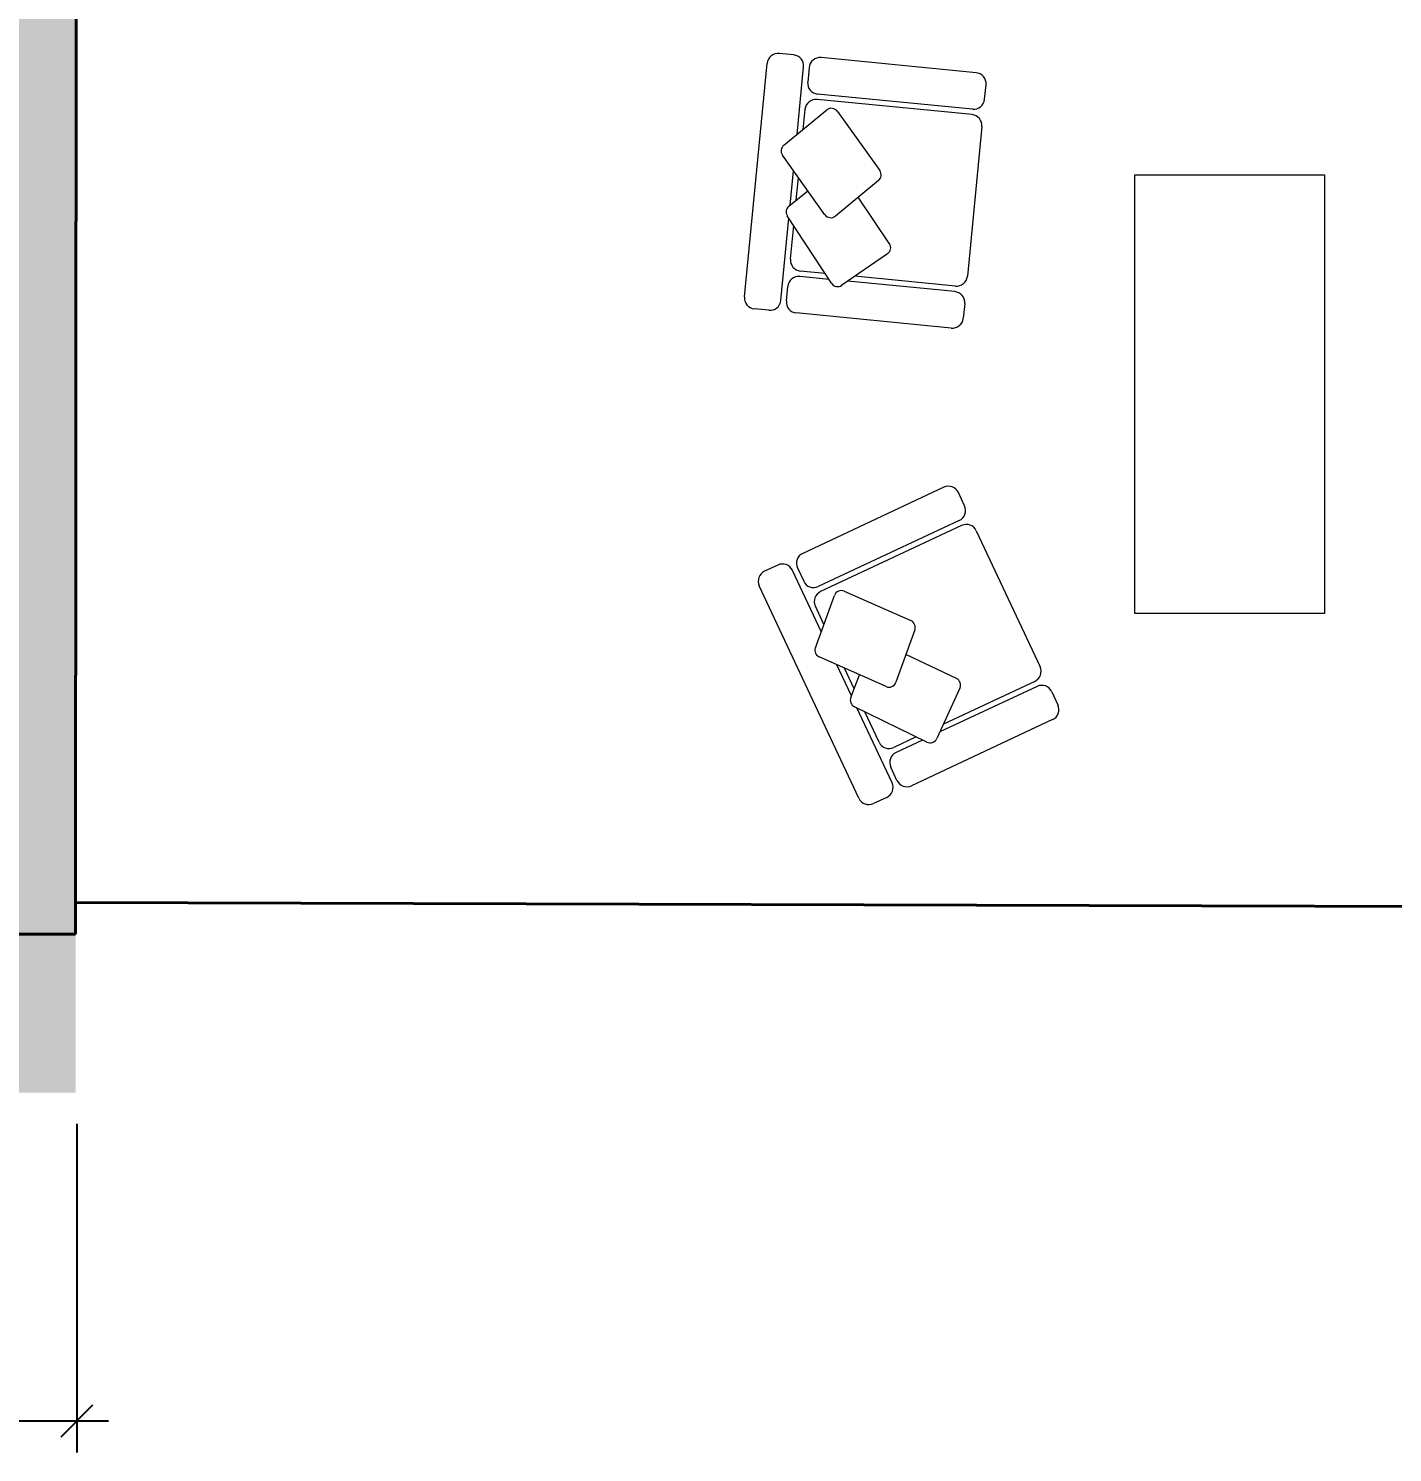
# Model space of a CAD drawing. Header units: inches. Extents: x 4350 to 28384, y -6772 to 993.
# Drawn here: x 24867.4 to 25297.8, y -4400.2 to -3950.9 of the extents above; entities that cross this region are included whole.
import ezdxf

# ---------------------------------------------------------------- set-up
doc = ezdxf.new("R2010")
doc.units = ezdxf.units.IN
doc.header["$MEASUREMENT"] = 0
for name, color, linetype, lineweight in [('ARREDAMENTO', 2, 'Continuous', 18), ('MURATURA_section_wall', 7, 'Continuous', 40), ('QUOTE', 3, 'Continuous', 9)]:
    doc.layers.add(name, color=color, linetype=linetype, lineweight=lineweight)
doc.styles.get("Standard").update_dxf_attribs({"font": 'arial.ttf'})
doc.dimstyles.new('ook', dxfattribs={"dimtxt": 15, "dimasz": 10, "dimexe": 10, "dimexo": 10, "dimgap": 5, "dimtad": 1, "dimtoh": 1, "dimdec": 0, "dimzin": 0, "dimdsep": 46, "dimtxsty": 'Standard', "dimblk": 'OBLIQUE', "dimcen": 0.09, "dimdle": 10, "dimadec": 0, "dimazin": 0, "dimtfac": 1, "dimtdec": 0, "dimtofl": 0, "dimtmove": 0, "dimatfit": 3, "dimldrblk": 'OBLIQUE', "dimfxl": 1, "dimtfill": 2, "dimtfillclr": 1, "dimtolj": 1, "dimtzin": 0, "dimarcsym": 0})

# ---------------------------------------------------------------- blocks, each defined once
blk = doc.blocks.new('_Oblique')
at = {"color": 0, "linetype": 'ByBlock', "lineweight": -2}
blk.add_line((-0.5, -0.5), (0.5, 0.5), dxfattribs=at)
blk = doc.blocks.new('*D34')
at = {"layer": 'Defpoints', "color": 0, "transparency": 16777216}
for p in [(24222.25, -4286.48), (24882.69, -4286.48), (24882.69, -4390.17)]:
    blk.add_point(p, dxfattribs=at)
at = {"layer": 'QUOTE', "color": 0, "lineweight": -2, "transparency": 16777216}
for p, q in [((24222.25, -4296.48), (24222.25, -4400.17)), ((24882.69, -4296.48), (24882.69, -4400.17)), ((24212.25, -4390.17), (24892.69, -4390.17))]:
    blk.add_line(p, q, dxfattribs=at)
at = {"layer": 'QUOTE', "color": 0, "lineweight": -2, "transparency": 16777216, "xscale": 10, "yscale": 10, "zscale": 10, "rotation": 180}
blk.add_blockref('_Oblique', (24222.25, -4390.17), dxfattribs=at)
at = {"layer": 'QUOTE', "color": 0, "lineweight": -2, "transparency": 16777216, "xscale": 10, "yscale": 10, "zscale": 10}
blk.add_blockref('_Oblique', (24882.69, -4390.17), dxfattribs=at)
at = {"layer": 'QUOTE', "color": 0, "transparency": 16777216, "insert": (24552.47, -4377.51), "char_height": 15, "attachment_point": 5, "bg_fill": 1, "box_fill_scale": 1.25, "bg_fill_color": 1, "bg_fill_transparency": 0}
blk.add_mtext('\\A1;660', dxfattribs=at)

msp = doc.modelspace()

# ---------------------------------------------------------------- hatches: boundary and pattern name
at = {"layer": 'MURATURA_section_wall'}
h = msp.add_hatch(color=256, dxfattribs=at)
h.dxf.hatch_style = 1
h.paths.add_polyline_path([(24882.76, -3591.43), (24852.25, -3591.43), (24852.25, -3856.65), (24852.25, -3956.38), (24852.76, -3956.38), (24852.76, -3957.38), (24852.25, -4206.65), (24852.25, -4286.65), (24882.25, -4286.65), (24882.25, -4226.65)])

# ---------------------------------------------------------------- linework, layer by layer
at = {"layer": 'ARREDAMENTO'}
for p, q in [((25093.31, -4035.56), (25100.48, -3961.9)), ((25108.88, -3959.24), (25104.27, -3958.79)), ((25166.42, -3964.84), (25117.51, -3960.08)), ((25109.92, -3984.29), (25111.99, -3963.02)), ((25113.72, -3963.19), (25113.27, -3967.8)), ((25165.3, -3976.35), (25116.39, -3971.58)), ((25169.09, -3973.23), (25169.54, -3968.63)), ((25165.13, -3978.07), (25116.22, -3973.31)), ((25105.73, -3987.73), (25119.31, -3976.59)), ((25111.82, -3982.74), (25112.43, -3976.43)), ((25122.66, -3977.03), (25136.03, -3995.72)), ((25168.25, -3981.86), (25163.66, -4029.05)), ((25118.69, -4009.63), (25105.32, -3990.86)), ((25107.75, -4006.59), (25108.81, -3995.75)), ((25109.64, -4005.1), (25110.34, -3997.91)), ((25107.35, -4006.91), (25113.36, -4002.15)), ((25135.62, -3998.85), (25122.05, -4010.07)), ((25139.08, -4018.78), (25129.25, -4004.12)), ((25104.82, -4036.68), (25107.35, -4010.75)), ((25120.83, -4031.28), (25106.85, -4009.99)), ((25107.84, -4023.61), (25108.86, -4013.06)), ((25138.47, -4021.97), (25124.08, -4031.91)), ((25120.01, -4030.03), (25110.79, -4029.13)), ((25118.78, -4028.17), (25110.95, -4027.4)), ((25159.87, -4032.16), (25128.18, -4029.08)), ((25106.55, -4036.85), (25107, -4032.25)), ((25159.7, -4033.89), (25125.97, -4030.61)), ((25162.82, -4037.68), (25162.37, -4042.28)), ((25101.03, -4039.8), (25096.43, -4039.35)), ((25158.58, -4045.4), (25109.67, -4040.64)), ((25156.21, -4095.63), (25111.71, -4116.49)), ((25162.79, -4101.49), (25160.82, -4097.3)), ((25161.12, -4106.1), (25116.62, -4126.96)), ((25161.85, -4107.67), (25117.36, -4128.53)), ((25166.47, -4109.34), (25186.59, -4152.27)), ((25103.86, -4120.17), (25099.67, -4122.13)), ((25117.54, -4141.18), (25108.47, -4121.84)), ((25110.04, -4121.1), (25112.01, -4125.29)), ((25129.41, -4193.75), (25098, -4126.75)), ((25124.79, -4128.44), (25145.82, -4137.7)), ((25115.69, -4146.28), (25121.69, -4129.77)), ((25118.38, -4138.88), (25115.69, -4133.14)), ((25147.07, -4140.59), (25141.12, -4157.17)), ((25138.01, -4158.5), (25116.93, -4149.18)), ((25160.21, -4155.97), (25144.28, -4148.38)), ((25127.05, -4161.47), (25122.43, -4151.61)), ((25127.91, -4159.22), (25124.85, -4152.68)), ((25126.87, -4161.96), (25129.61, -4154.79)), ((25161.32, -4159.02), (25154.01, -4174.92)), ((25185.66, -4158.45), (25154.97, -4172.84)), ((25184.92, -4156.88), (25156.09, -4170.39)), ((25190.27, -4160.12), (25192.23, -4164.31)), ((25150.89, -4176.04), (25128.01, -4164.86)), ((25139.88, -4188.85), (25128.83, -4165.26)), ((25135.81, -4176.07), (25131.31, -4166.47)), ((25190.57, -4168.92), (25146.07, -4189.78)), ((25147.55, -4174.4), (25140.42, -4177.74)), ((25149.55, -4175.38), (25141.16, -4179.31)), ((25141.45, -4188.11), (25139.49, -4183.92)), ((25138.21, -4193.46), (25134.03, -4195.42))]:
    msp.add_line(p, q, dxfattribs=at)
msp.add_lwpolyline([(25216.47, -3997.04), (25276.32, -3997.04), (25276.32, -4135.45), (25216.47, -4135.45)], close=True, dxfattribs=at)
for centre, radius, start, end in [((25103.94, -3962.24), 3.47, 84.4402, 174.4402), ((25108.54, -3962.69), 3.47, 354.4402, 84.4402), ((25117.17, -3963.53), 3.47, 84.4402, 174.4402), ((25166.09, -3968.29), 3.47, 354.4402, 84.4402), ((25116.72, -3968.13), 3.47, 174.4402, 264.4402), ((25115.88, -3976.76), 3.47, 84.4402, 174.4402), ((25120.78, -3978.38), 2.31, 35.575, 129.3579), ((25165.64, -3972.89), 3.47, 264.4402, 354.4402), ((25164.8, -3981.52), 3.47, 354.4402, 84.4402), ((25107.2, -3989.51), 2.31, 129.3579, 215.4752), ((25134.15, -3997.06), 2.31, 309.5876, 35.575), ((25108.78, -4008.73), 2.31, 128.3668, 213.2951), ((25120.58, -4008.28), 2.31, 215.4752, 309.5876), ((25137.16, -4020.06), 2.31, 304.6375, 33.8524), ((25111.29, -4023.95), 3.47, 174.4402, 264.4402), ((25110.45, -4032.58), 3.47, 84.4402, 174.4402), ((25160.2, -4028.71), 3.47, 264.4402, 354.4402), ((25122.76, -4030.01), 2.31, 213.2951, 304.6375), ((25159.36, -4037.34), 3.47, 354.4402, 84.4402), ((25096.77, -4035.9), 3.47, 174.4402, 264.4402), ((25101.37, -4036.35), 3.47, 264.4402, 354.4402), ((25110, -4037.19), 3.47, 174.4402, 264.4402), ((25158.92, -4041.95), 3.47, 264.4402, 354.4402), ((25157.68, -4098.77), 3.47, 25.1156, 115.1156), ((25159.64, -4102.96), 3.47, 295.1156, 25.1156), ((25163.33, -4110.81), 3.47, 25.1156, 115.1156), ((25105.33, -4123.31), 3.47, 25.1156, 115.1156), ((25113.18, -4119.63), 3.47, 115.1156, 205.1156), ((25101.14, -4125.27), 3.47, 115.1156, 205.1156), ((25115.15, -4123.82), 3.47, 205.1156, 295.1156), ((25118.83, -4131.67), 3.47, 115.1156, 205.1156), ((25123.86, -4130.56), 2.31, 66.2504, 160.0333), ((25144.89, -4139.81), 2.31, 340.263, 66.2504), ((25117.86, -4147.07), 2.31, 160.0333, 246.1506), ((25183.45, -4153.74), 3.47, 295.1156, 25.1156), ((25138.95, -4156.39), 2.31, 246.1506, 340.263), ((25159.22, -4158.06), 2.31, 335.3129, 64.5279), ((25187.13, -4161.59), 3.47, 25.1156, 115.1156), ((25129.03, -4162.78), 2.31, 159.0422, 243.9705), ((25189.09, -4165.78), 3.47, 295.1156, 25.1156), ((25138.95, -4174.6), 3.47, 205.1156, 295.1156), ((25151.91, -4173.96), 2.31, 243.9705, 335.3129), ((25142.63, -4182.45), 3.47, 115.1156, 205.1156), ((25136.74, -4190.32), 3.47, 295.1156, 25.1156), ((25144.59, -4186.64), 3.47, 205.1156, 295.1156), ((25132.55, -4192.28), 3.47, 205.1156, 295.1156)]:
    msp.add_arc(centre, radius, start, end, dxfattribs=at)
at = {"layer": 'MURATURA_section_wall'}
for p, q in [((24882.76, -3591.43), (24882.25, -4226.65)), ((24882.25, -4236.65), (24882.25, -4226.65)), ((25527.14, -4228.53), (24882.25, -4226.65)), ((24852.25, -4236.65), (24882.25, -4236.65))]:
    msp.add_line(p, q, dxfattribs=at)

# ---------------------------------------------------------------- dimensions: what is measured, and where the dimension line sits
at = {"layer": 'QUOTE'}
dim = msp.add_linear_dim(base=(24882.69, -4390.17), p1=(24222.25, -4286.48), p2=(24882.69, -4286.48), dimstyle='ook', dxfattribs=at)
dim.commit()
dim.dimension.update_dxf_attribs({"geometry": '*D34', "text_midpoint": (24552.47, -4377.51)})

doc.saveas('drawing.dxf')
